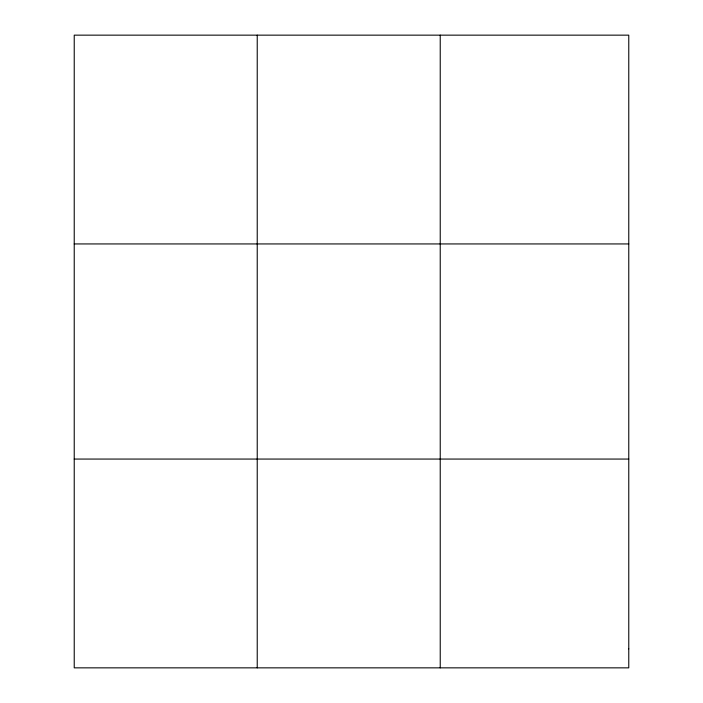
<?xml version="1.0" encoding="UTF-8"?>
<svg xmlns="http://www.w3.org/2000/svg" width="703" height="703" viewBox="0 0 703 703"><rect width="100%" height="100%" fill="white"/><g stroke="black" fill="none" stroke-linecap="round" stroke-linejoin="round"><path stroke-width="1.05" d="M257.228 667.85L257.228 35.15M440.227 667.85L440.227 35.15M74.228 243.941L628.772 243.941M74.228 459.059L628.772 459.059M628.772 648.869L628.772 667.85L74.228 667.85L74.228 35.15L628.772 35.15L628.772 648.869"/></g></svg>
